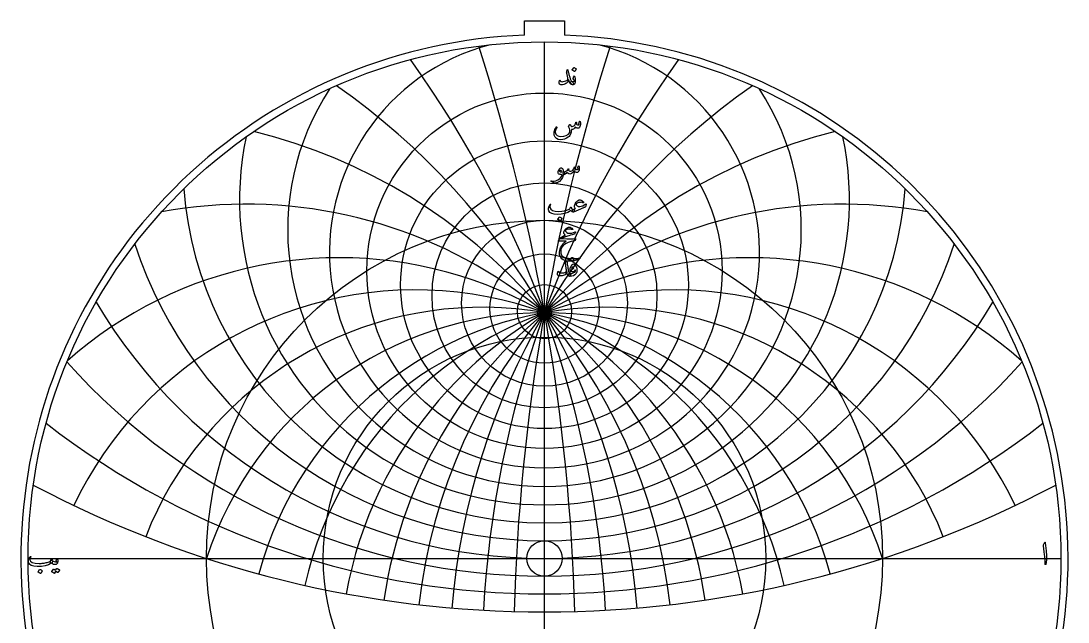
# Model space of a CAD drawing. Header units: millimetres. Extents: x -54 to 54, y -54 to 55.
# Drawn here: x -53.8 to 53.8, y -6.5 to 55.3 of the extents above; entities that cross this region are included whole.
import ezdxf

# ---------------------------------------------------------------- set-up
doc = ezdxf.new("R2010")
doc.units = ezdxf.units.MM
for name, color, linetype in [('CUT_INNER', 6, 'Continuous'), ('CUT_OUTER', 1, 'Continuous'), ('ENGRAVE', 7, 'Continuous'), ('ENGRAVE_FINE', 8, 'Continuous'), ('TEXT', 5, 'Continuous')]:
    doc.layers.add(name, color=color, linetype=linetype)

msp = doc.modelspace()

# ---------------------------------------------------------------- linework, layer by layer
at = {"layer": 'CUT_INNER'}
msp.add_circle((0, 0), 1.82, dxfattribs=at)
at = {"layer": 'CUT_OUTER'}
for points in [[(-2.065, 55.251), (2.065, 55.251), (2.065, 53.7952)], [(-2.065, 53.7952), (-2.065, 55.251)]]:
    msp.add_lwpolyline(points, dxfattribs=at)
for centre, radius, start, end in [((-0.0002, -0.0001), 53.835, 132.538795, 87.801477), ((-0.0008, 0.0013), 53.8334, 92.197449, 132.539354)]:
    msp.add_arc(centre, radius, start, end, dxfattribs=at)
at = {"layer": 'ENGRAVE'}
for points in [[(0, -53.1), (0, 53.1)], [(-53.1, 0), (53.1, 0)]]:
    msp.add_lwpolyline(points, dxfattribs=at)
for centre, radius in [((0, 0), 53.1), ((0, 29.5675), 18.2737), ((0, 28.133), 14.7904), ((0, 27.0395), 11.5639), ((0, 0), 34.7587), ((0, 26.2346), 8.5241), ((0, 25.6824), 5.6145), ((0, 25.3598), 2.7872), ((0, 25.2537), 0.708), ((0, 0), 22.7527)]:
    msp.add_circle(centre, radius, dxfattribs=at)
for centre, radius, start, end in [((0, 31.4186), 22.1051, 104.652903, 75.347097), ((0, 33.796), 26.4078, 146.69677, 33.30323), ((0, 36.8615), 31.3563, 168.076059, 11.923941), ((0, 40.8613), 37.208, 184.422486, 355.577514), ((0, 46.1856), 44.3639, 198.225367, 341.774633), ((0, 53.4881), 53.4881, 210.479507, 329.520493), ((0, -11.2938), 36.5475, 18, 162), ((0, -11.2938), 36.5475, 18, 162), ((0, 63.9498), 65.7714, 221.698514, 318.301486), ((0, 79.9368), 83.5901, 232.186506, 307.813494), ((0, 106.9763), 112.4815, 242.140525, 297.859475)]:
    msp.add_arc(centre, radius, start, end, dxfattribs=at)
at = {"layer": 'ENGRAVE_FINE'}
for centre, radius, start, end in [((-207.2709, -11.2938), 210.4684, 1.587776, 17.692212), ((-207.2709, -11.2938), 210.4684, 1.587776, 17.692212), ((207.2709, -11.2938), 210.4684, 162.307788, 178.412224), ((207.2709, -11.2938), 210.4684, 162.307788, 178.412224), ((-100.4133, -11.2938), 106.8576, 3.199418, 35.84255), ((-100.4133, -11.2938), 106.8576, 3.199418, 35.84255), ((100.4133, -11.2938), 106.8576, 144.15745, 176.800582), ((100.4133, -11.2938), 106.8576, 144.15745, 176.800582), ((-63.3021, -11.2938), 73.0949, 4.860233, 55.021045), ((-63.3021, -11.2938), 73.0949, 4.860233, 55.021045), ((63.3021, -11.2938), 73.0949, 124.978955, 175.139767), ((63.3021, -11.2938), 73.0949, 124.978955, 175.139767), ((-43.5556, -11.2938), 56.8578, 6.598582, 76.083132), ((-43.5556, -11.2938), 56.8578, 6.598582, 76.083132), ((43.5556, -11.2938), 56.8578, 103.916868, 173.401418), ((43.5556, -11.2938), 56.8578, 103.916868, 173.401418), ((-30.667, -11.2938), 47.7093, 8.447922, 100.532697), ((-30.667, -11.2938), 47.7093, 8.447922, 100.532697), ((30.667, -11.2938), 47.7093, 79.467303, 171.552078), ((30.667, -11.2938), 47.7093, 79.467303, 171.552078), ((-21.1007, -11.2938), 42.2014, 10.449569, 131.491066), ((-21.1007, -11.2938), 42.2014, 10.449569, 131.491066), ((21.1007, -11.2938), 42.2014, 48.508934, 169.550431), ((21.1007, -11.2938), 42.2014, 48.508934, 169.550431), ((-13.3022, -11.2938), 38.893, 12.65671, 154.508773), ((-13.3022, -11.2938), 38.893, 12.65671, 154.508773), ((13.3022, -11.2938), 38.893, 25.491227, 167.34329), ((13.3022, -11.2938), 38.893, 25.491227, 167.34329), ((-6.4443, -11.2938), 37.1113, 15.140532, 158.621768), ((-6.4443, -11.2938), 37.1113, 15.140532, 158.621768), ((6.4443, -11.2938), 37.1113, 21.378232, 164.859468), ((6.4443, -11.2938), 37.1113, 21.378232, 164.859468)]:
    msp.add_arc(centre, radius, start, end, dxfattribs=at)
at = {"layer": 'TEXT'}
for points in [[(2.4071, 50.1735), (2.4251, 50.0911), (2.4447, 50.0074), (2.4659, 49.9223), (2.4887, 49.8359), (2.513, 49.7476), (2.539, 49.6573), (2.5664, 49.5647), (2.5955, 49.47), (2.6542, 49.2997), (2.7077, 49.1717), (2.7562, 49.0861), (2.7996, 49.0429), (2.8375, 49.0172), (2.8758, 48.9809), (2.9144, 48.934), (2.9535, 48.8765), (2.9904, 48.8053), (3.0006, 48.7517), (2.9841, 48.7158), (2.9409, 48.6975), (2.8014, 48.7116), (2.6779, 48.8043), (2.5706, 48.9754), (2.4793, 49.2251), (2.4773, 49.2292), (2.4746, 49.2321), (2.471, 49.2339), (2.4667, 49.2345), (2.4636, 49.2339), (2.4604, 49.2321), (2.4573, 49.2292), (2.4542, 49.2251), (2.4453, 49.1846), (2.4345, 49.1419), (2.4218, 49.0967), (2.4071, 49.0492), (2.391, 49.0043), (2.3741, 48.9668), (2.3564, 48.9368), (2.338, 48.9142), (2.2716, 48.8563), (2.1888, 48.8051), (2.0895, 48.7605), (1.9737, 48.7226), (1.8559, 48.6946), (1.7539, 48.6826), (1.6675, 48.6867), (1.5969, 48.7069), (1.5364, 48.7576), (1.5089, 48.8467), (1.5144, 48.9742), (1.5529, 49.1403), (1.5566, 49.1458), (1.5615, 49.1497), (1.5676, 49.1521), (1.5749, 49.1529), (1.5835, 49.1519), (1.5906, 49.1489), (1.5961, 49.144), (1.6, 49.1371), (1.6149, 49.1024), (1.6314, 49.0736), (1.6495, 49.0506), (1.6691, 49.0335), (1.7303, 49.0108), (1.8135, 49.0053), (1.9187, 49.017), (2.0459, 49.0461), (2.1815, 49.0897), (2.2869, 49.1387), (2.3621, 49.1933), (2.4071, 49.2533), (2.4145, 49.3142), (2.4023, 49.4182), (2.3706, 49.5654), (2.3191, 49.7558), (2.2944, 49.8561), (2.2799, 49.9371), (2.2756, 49.999), (2.2814, 50.0416), (2.3411, 50.2111), (2.3476, 50.229), (2.3545, 50.2418), (2.3617, 50.2494), (2.3694, 50.252), (2.3788, 50.2471), (2.3882, 50.2323), (2.3976, 50.2078), (2.4071, 50.1735)], [(3.0414, 49.1591), (3.023, 49.1899), (3.0053, 49.2164), (2.9884, 49.2386), (2.9723, 49.2565), (2.9607, 49.2718), (2.9543, 49.2895), (2.9529, 49.3095), (2.9566, 49.3318), (3.0226, 49.5705), (3.0318, 49.5913), (3.0438, 49.5972), (3.0585, 49.5882), (3.0759, 49.5642), (3.1022, 49.5134), (3.1246, 49.452), (3.1431, 49.3799), (3.1576, 49.2973), (3.166, 49.218), (3.1694, 49.1403), (3.1676, 49.0641), (3.1607, 48.9896), (3.1495, 48.9246), (3.1348, 48.8679), (3.1166, 48.8194), (3.0948, 48.7792), (3.0679, 48.7493), (3.0312, 48.7258), (2.9847, 48.7085), (2.9284, 48.6975), (2.8706, 48.6953), (2.8169, 48.7046), (2.767, 48.7252), (2.7211, 48.7572), (2.6856, 48.7978), (2.6669, 48.8443), (2.6652, 48.8967), (2.6803, 48.955), (2.7044, 49.0027), (2.7329, 49.0327), (2.7656, 49.0451), (2.8027, 49.0398), (2.8883, 49.0192), (2.9629, 49.017), (3.0265, 49.0333), (3.0791, 49.0681), (3.0803, 49.0773), (3.0744, 49.0955), (3.0614, 49.1228), (3.0414, 49.1591)], [(3.0131, 50.4435), (3.0171, 50.4474), (3.0226, 50.4498), (3.0296, 50.4506), (3.0383, 50.4498), (3.0993, 50.4251), (3.1568, 50.3948), (3.2108, 50.3591), (3.2612, 50.3179), (3.2661, 50.3116), (3.2683, 50.3053), (3.2677, 50.2991), (3.2644, 50.2928), (3.1168, 50.0541), (3.1113, 50.0484), (3.1042, 50.0471), (3.0956, 50.05), (3.0854, 50.0573), (3.0765, 50.0635), (3.0626, 50.073), (3.0436, 50.0855), (3.0194, 50.1012), (2.9898, 50.1201), (2.9543, 50.1421), (2.9128, 50.1672), (2.8655, 50.1954), (2.8593, 50.2001), (2.8561, 50.2049), (2.8561, 50.2096), (2.8593, 50.2143)], [(3.5831, 44.9071), (3.5886, 44.9208), (3.5957, 44.9306), (3.6043, 44.9365), (3.6145, 44.9385), (3.6277, 44.9369), (3.6388, 44.9322), (3.6481, 44.9243), (3.6553, 44.9133), (3.6732, 44.8741), (3.686, 44.8254), (3.6936, 44.7673), (3.6962, 44.6998), (3.6893, 44.5895), (3.6687, 44.4847), (3.6343, 44.3854), (3.5862, 44.2916), (3.5698, 44.269), (3.5517, 44.2515), (3.5321, 44.2391), (3.5109, 44.2319), (3.4341, 44.227), (3.3515, 44.2405), (3.263, 44.2725), (3.1686, 44.323), (3.0891, 44.214), (2.9951, 44.1416), (2.8865, 44.1057), (2.7635, 44.1063), (2.7595, 44.04), (2.7537, 43.9763), (2.7461, 43.9152), (2.7368, 43.8566), (2.7257, 43.8002), (2.7128, 43.7455), (2.6982, 43.6926), (2.6818, 43.6415), (2.6438, 43.5493), (2.5923, 43.4641), (2.5276, 43.386), (2.4495, 43.3149), (2.2667, 43.1932), (2.0734, 43.1076), (1.8695, 43.0582), (1.6549, 43.0448), (1.4133, 43.0776), (1.2224, 43.1634), (1.082, 43.3022), (0.9923, 43.4939), (0.9802, 43.563), (0.9782, 43.6446), (0.9865, 43.7389), (1.0049, 43.8456), (1.0345, 43.9626), (1.0763, 44.0843), (1.1303, 44.2107), (1.1965, 44.3418), (1.2018, 44.35), (1.2082, 44.3559), (1.2159, 44.3595), (1.2247, 44.3606), (1.2336, 44.3599), (1.2412, 44.3575), (1.2477, 44.3536), (1.253, 44.3481), (1.2565, 44.34), (1.2577, 44.3316), (1.2565, 44.3228), (1.253, 44.3135), (1.169, 44.139), (1.1148, 43.9956), (1.0905, 43.8831), (1.096, 43.8017), (1.1753, 43.6221), (1.3001, 43.4916), (1.4705, 43.4101), (1.6864, 43.3777), (1.9882, 43.397), (2.2438, 43.4735), (2.453, 43.6074), (2.6159, 43.7985), (2.6153, 43.9245), (2.5947, 44.0576), (2.5541, 44.1977), (2.4934, 44.3449), (2.4858, 44.3599), (2.4816, 44.3732), (2.4811, 44.385), (2.484, 44.3952), (2.5009, 44.4302), (2.517, 44.4631), (2.5323, 44.4938), (2.5468, 44.5224), (2.5605, 44.5484), (2.5735, 44.5714), (2.5857, 44.5915), (2.597, 44.6087), (2.6035, 44.616), (2.6104, 44.6189), (2.6177, 44.6176), (2.6253, 44.6119), (2.6292, 44.6075), (2.6347, 44.6009), (2.6418, 44.5918), (2.6504, 44.5805), (2.6602, 44.5667), (2.6708, 44.5506), (2.6822, 44.5322), (2.6944, 44.5114), (2.7191, 44.4713), (2.7399, 44.4423), (2.7568, 44.4242), (2.7698, 44.4172), (2.8514, 44.4103), (2.9331, 44.4242), (3.0147, 44.459), (3.0964, 44.5145), (3.126, 44.5514), (3.1552, 44.6119), (3.1841, 44.6959), (3.2125, 44.8034), (3.2153, 44.8136), (3.2204, 44.8223), (3.2279, 44.8293), (3.2377, 44.8348), (3.2469, 44.8384), (3.2557, 44.8395), (3.2642, 44.8384), (3.2722, 44.8348), (3.2842, 44.8152), (3.2887, 44.7783), (3.2858, 44.7241), (3.2754, 44.6527), (3.3388, 44.6138), (3.4065, 44.5883), (3.4785, 44.5761), (3.5548, 44.5773), (3.5539, 44.6003), (3.5509, 44.6189), (3.546, 44.6333), (3.5391, 44.6433), (3.5313, 44.6527), (3.5266, 44.6621), (3.525, 44.6715), (3.5266, 44.681)], [(1.9234, 39.4126), (1.8498, 39.1541), (1.7264, 38.9376), (1.5531, 38.7631), (1.3299, 38.6307), (1.2987, 38.6172), (1.2679, 38.6051), (1.2375, 38.5944), (1.2075, 38.5851), (1.178, 38.5774), (1.1494, 38.5714), (1.1215, 38.5672), (1.0944, 38.5647), (1.0269, 38.5743), (0.9374, 38.6095), (0.8259, 38.6701), (0.6924, 38.7563), (0.6781, 38.7686), (0.6697, 38.7806), (0.6671, 38.7922), (0.6705, 38.8034), (0.6779, 38.812), (0.6877, 38.8159), (0.6999, 38.8152), (0.7144, 38.8097), (0.8532, 38.7647), (1.0088, 38.7649), (1.1814, 38.8102), (1.3708, 38.9007), (1.5254, 39.0057), (1.6534, 39.1292), (1.7547, 39.2711), (1.8292, 39.4314), (1.8286, 39.4371), (1.8269, 39.4416), (1.8239, 39.445), (1.8198, 39.4471), (1.7117, 39.4534), (1.6196, 39.466), (1.5437, 39.4848), (1.4838, 39.51), (1.4375, 39.5488), (1.4084, 39.6026), (1.3967, 39.6713), (1.4022, 39.7549), (1.4039, 39.766), (1.4061, 39.7773), (1.4086, 39.7888), (1.4116, 39.8004), (1.4149, 39.8125), (1.4186, 39.8252), (1.4228, 39.8384), (1.4273, 39.8522), (1.4642, 39.9419), (1.5089, 40.0163), (1.5615, 40.0754), (1.622, 40.1192), (1.6838, 40.1431), (1.7405, 40.1427), (1.7921, 40.118), (1.8387, 40.0689), (1.8793, 40.0006), (1.9101, 39.9213), (1.9311, 39.831), (1.9423, 39.7298), (1.9485, 39.7299), (1.9545, 39.7302), (1.9602, 39.7307), (1.9658, 39.7313), (1.9714, 39.732), (1.9772, 39.7325), (1.9832, 39.7328), (1.9894, 39.7329), (2.0106, 39.7284), (2.0271, 39.7149), (2.0389, 39.6923), (2.0459, 39.6607), (2.0489, 39.6259), (2.0483, 39.5908), (2.0442, 39.5553), (2.0365, 39.5194), (2.0265, 39.4878), (2.0153, 39.4652), (2.0029, 39.4517), (1.9894, 39.4471), (1.9297, 39.4471), (1.9293, 39.4415), (1.9282, 39.4338), (1.9262, 39.4242), (1.9234, 39.4126)], [(1.7727, 39.7643), (1.7397, 39.8218), (1.7036, 39.8625), (1.6644, 39.8862), (1.622, 39.8931), (1.5967, 39.8864), (1.5741, 39.8758), (1.5543, 39.8613), (1.5372, 39.8428), (1.5317, 39.833), (1.5309, 39.8224), (1.5348, 39.811), (1.5435, 39.7989), (1.5759, 39.7704), (1.6228, 39.751), (1.6842, 39.7406), (1.7602, 39.7392), (1.768, 39.7408), (1.7727, 39.7455), (1.7743, 39.7533), (1.7727, 39.7643)], [(3.5093, 40.3421), (3.5162, 40.3468), (3.5242, 40.3453), (3.5335, 40.3374), (3.5439, 40.3233), (3.555, 40.2993), (3.5635, 40.2652), (3.5692, 40.2208), (3.5721, 40.1663), (3.5731, 40.1043), (3.5698, 40.0438), (3.5621, 39.9849), (3.5501, 39.9276), (3.5152, 39.8161), (3.4763, 39.7361), (3.4336, 39.6874), (3.3868, 39.6701), (3.2763, 39.6766), (3.1741, 39.7054), (3.0801, 39.7567), (2.9943, 39.8303), (2.9354, 39.7143), (2.8655, 39.6238), (2.7847, 39.5588), (2.6928, 39.5194), (2.5965, 39.5107), (2.4989, 39.5351), (2.4002, 39.5924), (2.3003, 39.6827), (2.2194, 39.5796), (2.1401, 39.506), (2.0624, 39.4619), (1.9863, 39.4471), (1.9709, 39.4558), (1.9564, 39.4817), (1.9427, 39.5249), (1.9297, 39.5853), (1.925, 39.645), (1.9329, 39.6889), (1.9533, 39.7172), (1.9863, 39.7298), (2.1311, 39.7626), (2.2579, 39.8263), (2.3666, 39.9211), (2.4573, 40.0469), (2.4622, 40.0538), (2.4675, 40.0587), (2.4732, 40.0617), (2.4793, 40.0626), (2.4867, 40.0619), (2.4934, 40.0595), (2.4993, 40.0556), (2.5044, 40.0501), (2.5074, 40.0332), (2.5005, 40.0046), (2.4838, 39.9641), (2.4573, 39.9119), (2.492, 39.8717), (2.546, 39.842), (2.6192, 39.823), (2.7117, 39.8146), (2.8269, 39.8387), (2.9276, 39.9174), (3.0137, 40.0507), (3.0854, 40.2385), (3.0889, 40.2481), (3.0932, 40.255), (3.0983, 40.2591), (3.1042, 40.2605), (3.113, 40.2597), (3.1207, 40.2573), (3.1272, 40.2534), (3.1325, 40.2479), (3.1364, 40.2401), (3.1388, 40.2322), (3.1395, 40.2244), (3.1388, 40.2165), (3.1073, 40.0846), (3.1441, 40.052), (3.1882, 40.0234), (3.2398, 39.9987), (3.2989, 39.9779), (3.3564, 39.9643), (3.4002, 39.9614), (3.4302, 39.969), (3.4465, 39.9873), (3.4518, 40.0152), (3.4489, 40.0548), (3.4377, 40.1062), (3.4182, 40.1694), (3.4216, 40.1873), (3.4379, 40.222), (3.4671, 40.2736), (3.5093, 40.3421)], [(4.274, 36.3906), (4.2112, 36.1394), (4.2041, 36.1272), (4.1923, 36.1158), (4.1758, 36.1052), (4.1546, 36.0954), (4.1076, 36.0788), (4.0577, 36.0605), (4.0048, 36.0404), (3.949, 36.0185), (3.8902, 35.995), (3.8284, 35.9702), (3.7638, 35.944), (3.6962, 35.9164), (2.9739, 35.6024), (2.9409, 35.6097), (2.9142, 35.6314), (2.8938, 35.6678), (2.8797, 35.7186), (2.8773, 35.7726), (2.8922, 35.8183), (2.9244, 35.8558), (2.9739, 35.885), (2.9801, 35.8879), (2.9923, 35.8933), (3.0107, 35.9012), (3.0351, 35.9117), (3.0654, 35.9246), (3.1015, 35.9396), (3.1432, 35.9568), (3.1906, 35.9761), (3.1295, 36.0387), (3.0909, 36.1072), (3.0746, 36.1816), (3.0807, 36.2619), (3.1411, 36.4528), (3.244, 36.6144), (3.3892, 36.7465), (3.5768, 36.8491), (3.6178, 36.8587), (3.6655, 36.8562), (3.7199, 36.8415), (3.7809, 36.8146), (3.8443, 36.7779), (3.9026, 36.7368), (3.9558, 36.6915), (4.0039, 36.6418), (4.0175, 36.6236), (4.0235, 36.6065), (4.0222, 36.5906), (4.0133, 36.5759), (4, 36.5645), (3.9851, 36.5586), (3.9686, 36.5582), (3.9505, 36.5633), (3.8565, 36.593), (3.7566, 36.6065), (3.6508, 36.604), (3.5391, 36.5853), (3.4381, 36.5551), (3.3578, 36.5147), (3.2983, 36.464), (3.2597, 36.4032), (3.2557, 36.3761), (3.2659, 36.3451), (3.2903, 36.3101), (3.3287, 36.2713), (3.3727, 36.236), (3.4167, 36.2085), (3.4606, 36.1889), (3.5046, 36.1771), (3.6363, 36.1737), (3.777, 36.2014), (3.9268, 36.2601), (4.0856, 36.3498), (4.1026, 36.3606), (4.1193, 36.371), (4.1356, 36.381), (4.1515, 36.3906), (4.1668, 36.3996), (4.1813, 36.4079), (4.1951, 36.4153), (4.208, 36.422), (4.2439, 36.4389), (4.2669, 36.4393), (4.2769, 36.4232), (4.274, 36.3906)], [(0.5778, 36.4), (0.589, 36.4122), (0.6006, 36.4173), (0.6126, 36.4153), (0.6249, 36.4063), (0.6343, 36.3945), (0.6375, 36.3812), (0.6343, 36.3663), (0.6249, 36.3498), (0.577, 36.2756), (0.5464, 36.2069), (0.5331, 36.1437), (0.537, 36.086), (0.6353, 35.8964), (0.8267, 35.7641), (1.1111, 35.6891), (1.4885, 35.6715), (1.7686, 35.6921), (2.0373, 35.7351), (2.2946, 35.8004), (2.5405, 35.8882), (2.5839, 35.9139), (2.6198, 35.9533), (2.6483, 36.0065), (2.6693, 36.0734), (2.6763, 36.0925), (2.6881, 36.1056), (2.7046, 36.1129), (2.7258, 36.1143), (2.7409, 36.1078), (2.7517, 36.0946), (2.7582, 36.0748), (2.7603, 36.0483), (2.7751, 35.9828), (2.8161, 35.9337), (2.8834, 35.9011), (2.977, 35.885), (3.0108, 35.8776), (3.0336, 35.8583), (3.0453, 35.8273), (3.0461, 35.7845), (3.0347, 35.7049), (3.0194, 35.6479), (3.0002, 35.6138), (2.977, 35.6024), (2.9081, 35.6114), (2.8428, 35.6385), (2.781, 35.6837), (2.7227, 35.7469), (2.7178, 35.7494), (2.7093, 35.7476), (2.6973, 35.7416), (2.6818, 35.7312), (2.389, 35.5663), (2.0695, 35.4485), (1.7233, 35.3779), (1.3503, 35.3543), (1.0057, 35.3779), (0.738, 35.4485), (0.5472, 35.5663), (0.4334, 35.7312), (0.4075, 35.8232), (0.3988, 35.9172), (0.4075, 36.0132), (0.4334, 36.1111), (0.4683, 36.2022), (0.504, 36.2807), (0.5405, 36.3467), (0.5778, 36.4)], [(1.5293, 35.0968), (1.5333, 35.1007), (1.5388, 35.1031), (1.5458, 35.1039), (1.5545, 35.1031), (1.6155, 35.0784), (1.673, 35.0481), (1.727, 35.0124), (1.7774, 34.9712), (1.7823, 34.9649), (1.7845, 34.9586), (1.7839, 34.9524), (1.7806, 34.9461), (1.633, 34.7074), (1.6275, 34.7017), (1.6204, 34.7003), (1.6118, 34.7033), (1.6016, 34.7105), (1.5927, 34.7168), (1.5788, 34.7262), (1.5598, 34.7388), (1.5356, 34.7545), (1.506, 34.7734), (1.4705, 34.7953), (1.429, 34.8205), (1.3817, 34.8487), (1.3755, 34.8534), (1.3723, 34.8581), (1.3723, 34.8629), (1.3755, 34.8676)], [(3.1859, 33.56), (3.1884, 33.5378), (3.1741, 33.4964), (3.1429, 33.4358), (3.0948, 33.3559), (3.0846, 33.3429), (3.0728, 33.3323), (3.0595, 33.3241), (3.0445, 33.3182), (2.8436, 33.2628), (2.6646, 33.213), (2.5075, 33.1686), (2.3725, 33.1298), (2.2595, 33.0966), (2.1684, 33.0693), (2.0993, 33.0479), (2.0522, 33.0324), (1.6722, 32.8628), (1.6455, 32.8609), (1.6251, 32.8644), (1.611, 32.8734), (1.6031, 32.888), (1.6029, 32.8933), (1.6055, 32.8997), (1.6108, 32.9074), (1.6188, 32.9162), (1.6962, 32.9889), (1.812, 33.0654), (1.9662, 33.1459), (2.159, 33.2303), (2.1066, 33.275), (2.0624, 33.3182), (2.0265, 33.3598), (1.9988, 33.3998), (1.9817, 33.4436), (1.9776, 33.4964), (1.9865, 33.5582), (2.0082, 33.6291), (2.0436, 33.7029), (2.093, 33.7767), (2.1566, 33.8505), (2.2343, 33.9243), (2.3189, 33.9881), (2.4, 34.0318), (2.4775, 34.0556), (2.5515, 34.0593), (2.6518, 34.0391), (2.7423, 33.9973), (2.823, 33.9339), (2.8938, 33.8489), (2.9001, 33.8383), (2.9032, 33.8285), (2.9032, 33.8195), (2.9001, 33.8112), (2.8932, 33.8036), (2.8852, 33.7994), (2.8759, 33.7989), (2.8655, 33.8018), (2.8193, 33.8165), (2.7749, 33.8293), (2.7322, 33.8401), (2.6913, 33.8489), (2.6523, 33.8556), (2.6155, 33.8599), (2.5809, 33.8619), (2.5484, 33.8615), (2.4131, 33.8456), (2.2995, 33.8073), (2.2075, 33.7467), (2.137, 33.6636), (2.212, 33.5649), (2.2956, 33.4917), (2.3878, 33.444), (2.4887, 33.4218), (2.6389, 33.4203), (2.8004, 33.4438), (2.9733, 33.4925), (3.1576, 33.5663), (3.1652, 33.5682), (3.1725, 33.5678), (3.1794, 33.5651), (3.1859, 33.56)], [(1.8826, 32.8723), (2.2856, 32.8581), (2.6339, 32.8566), (2.9278, 32.8676), (3.167, 32.8911), (3.1744, 32.892), (3.1808, 32.8915), (3.1862, 32.8896), (3.1906, 32.8864), (3.1938, 32.882), (3.1957, 32.8766), (3.1962, 32.8702), (3.1953, 32.8628), (3.1891, 32.8342), (3.1831, 32.8079), (3.1773, 32.7839), (3.1717, 32.7624), (3.1663, 32.7431), (3.1611, 32.7262), (3.1561, 32.7117), (3.1513, 32.6995), (3.1411, 32.6801), (3.1293, 32.6658), (3.116, 32.6566), (3.1011, 32.6524), (2.7384, 32.5867), (2.4228, 32.4837), (2.1543, 32.3433), (1.9329, 32.1657), (1.821, 32.0379), (1.7397, 31.9027), (1.6891, 31.76), (1.6691, 31.6099), (1.6883, 31.3741), (1.7649, 31.182), (1.8987, 31.0334), (2.0899, 30.9284), (2.189, 30.8966), (2.2979, 30.8703), (2.4167, 30.8495), (2.5452, 30.8342), (2.6834, 30.8242), (2.831, 30.8193), (2.988, 30.8195), (3.1545, 30.8248), (3.2136, 30.8281), (3.2718, 30.8318), (3.329, 30.836), (3.3853, 30.8405), (3.4401, 30.8454), (3.4932, 30.8507), (3.5445, 30.8564), (3.5941, 30.8625), (3.6092, 30.8632), (3.62, 30.8593), (3.6265, 30.8507), (3.6286, 30.8373), (3.6275, 30.8218), (3.6239, 30.8099), (3.618, 30.8014), (3.6098, 30.7965), (3.5211, 30.759), (3.4371, 30.7251), (3.3578, 30.6946), (3.2832, 30.6678), (3.2135, 30.6442), (3.149, 30.6238), (3.0895, 30.6065), (3.0351, 30.5924), (2.984, 30.582), (2.9342, 30.5728), (2.8859, 30.5647), (2.8389, 30.5578), (2.793, 30.5526), (2.7482, 30.5492), (2.7043, 30.5478), (2.6614, 30.5484), (2.3686, 30.5712), (2.1244, 30.6207), (1.9289, 30.6968), (1.7821, 30.7997), (1.6744, 30.9282), (1.5992, 31.0784), (1.5566, 31.2501), (1.5466, 31.4434), (1.5774, 31.6833), (1.651, 31.916), (1.7674, 32.1417), (1.9266, 32.3604), (1.9888, 32.4265), (2.0593, 32.4899), (2.138, 32.5506), (2.2249, 32.6085), (1.465, 32.6148), (1.4467, 32.6226), (1.4391, 32.6367), (1.442, 32.6572), (1.4555, 32.6838), (1.4811, 32.7227), (1.5042, 32.7576), (1.525, 32.7887), (1.5435, 32.8157), (1.5596, 32.8387), (1.5733, 32.8574), (1.5847, 32.8717), (1.5937, 32.8817), (1.6141, 32.8835), (1.6691, 32.8825), (1.7586, 32.8787), (1.8826, 32.8723)], [(2.6127, 29.2734), (2.6355, 29.2624), (2.6536, 29.2451), (2.6669, 29.2216), (2.6756, 29.1917), (2.6812, 29.1548), (2.6826, 29.1195), (2.6797, 29.0857), (2.6724, 29.0535), (2.6616, 29.0261), (2.6481, 29.0064), (2.6318, 28.9947), (2.6127, 28.9907), (2.5187, 29.0168), (2.4408, 29.0826), (2.379, 29.188), (2.3333, 29.333), (2.3274, 29.3581), (2.3223, 29.3797), (2.318, 29.3981), (2.3144, 29.4131), (2.3117, 29.4248), (2.3097, 29.4331), (2.3085, 29.4381), (2.3081, 29.4398), (2.3034, 29.449), (2.2987, 29.4516), (2.294, 29.4475), (2.2893, 29.4367), (2.2359, 29.3162), (2.1762, 29.2216), (2.1103, 29.1529), (2.0381, 29.1101), (1.9333, 29.0771), (1.8104, 29.0567), (1.6695, 29.0488), (1.5105, 29.0535), (1.4043, 29.0863), (1.3464, 29.1658), (1.3368, 29.292), (1.3755, 29.4649), (1.3843, 29.4857), (1.3951, 29.501), (1.4078, 29.5109), (1.4226, 29.5152), (1.4371, 29.5138), (1.4493, 29.5065), (1.4591, 29.4934), (1.4665, 29.4743), (1.4824, 29.4337), (1.5019, 29.4029), (1.5248, 29.3819), (1.5513, 29.3707), (1.6999, 29.348), (1.841, 29.3456), (1.9747, 29.3637), (2.1009, 29.4021), (2.1556, 29.4308), (2.2006, 29.4696), (2.2357, 29.5187), (2.261, 29.578), (2.2595, 29.606), (2.2516, 29.6714), (2.2375, 29.7741), (2.2171, 29.914), (2.2067, 29.9889), (2.1974, 30.0565), (2.1894, 30.1168), (2.1825, 30.1699), (2.1766, 30.2154), (2.1715, 30.2528), (2.1672, 30.2821), (2.1637, 30.3034), (2.1607, 30.336), (2.1613, 30.3646), (2.1654, 30.3894), (2.1731, 30.4102), (2.1853, 30.436), (2.1967, 30.46), (2.2073, 30.4823), (2.2171, 30.5028), (2.2259, 30.5215), (2.2336, 30.5385), (2.24, 30.5537), (2.2453, 30.5672), (2.2508, 30.578), (2.2579, 30.5852), (2.2665, 30.589), (2.2767, 30.5892), (2.2879, 30.5848), (2.2964, 30.5782), (2.3021, 30.5691), (2.305, 30.5578), (2.3241, 30.3971), (2.3439, 30.2449), (2.3642, 30.1011), (2.3851, 29.9658), (2.4064, 29.8389), (2.4279, 29.7205), (2.4495, 29.6105), (2.4714, 29.5089), (2.4979, 29.4141), (2.5303, 29.3432), (2.5686, 29.2963), (2.6127, 29.2734)], [(2.9739, 30.2751), (2.9955, 30.272), (3.0194, 30.2626), (3.0457, 30.2469), (3.0744, 30.2249), (3.197, 30.0942), (3.2824, 29.947), (3.3305, 29.7833), (3.3413, 29.6031), (3.3317, 29.5093), (3.3123, 29.4257), (3.283, 29.3523), (3.244, 29.2891), (3.1174, 29.1585), (2.97, 29.0653), (2.8018, 29.0094), (2.6127, 28.9907), (2.5937, 28.9953), (2.5774, 29.0088), (2.5639, 29.0314), (2.5531, 29.063), (2.5491, 29.0804), (2.5464, 29.0983), (2.5451, 29.1165), (2.5452, 29.1352), (2.5463, 29.1536), (2.548, 29.1713), (2.5502, 29.1882), (2.5531, 29.2043), (2.5615, 29.2322), (2.5743, 29.253), (2.5914, 29.2667), (2.6127, 29.2734), (2.7968, 29.2981), (2.9566, 29.344), (3.092, 29.4111), (3.2031, 29.4995), (3.1978, 29.5436), (3.1914, 29.5788), (3.1837, 29.6049), (3.1749, 29.6219), (3.1643, 29.6367), (3.1545, 29.6463), (3.1454, 29.6508), (3.1372, 29.6502), (3.1315, 29.6482), (3.127, 29.6455), (3.1236, 29.642), (3.1215, 29.6376), (3.0913, 29.5756), (3.054, 29.5277), (3.0096, 29.494), (2.9582, 29.4743), (2.8088, 29.4628), (2.7062, 29.5034), (2.6502, 29.5962), (2.641, 29.7413), (2.6536, 29.8245), (2.6787, 29.9109), (2.7164, 30.0004), (2.7666, 30.093), (2.8196, 30.1727), (2.8718, 30.2296), (2.9232, 30.2637), (2.9739, 30.2751)], [(2.8074, 30.9377), (2.8114, 30.9417), (2.8169, 30.944), (2.8239, 30.9448), (2.8326, 30.944), (2.8936, 30.9193), (2.9511, 30.8891), (3.0051, 30.8533), (3.0555, 30.8121), (3.0604, 30.8058), (3.0626, 30.7996), (3.062, 30.7933), (3.0587, 30.787), (2.9111, 30.5483), (2.9056, 30.5426), (2.8985, 30.5413), (2.8899, 30.5442), (2.8797, 30.5515), (2.8708, 30.5578), (2.8569, 30.5672), (2.8379, 30.5797), (2.8137, 30.5954), (2.7841, 30.6143), (2.7486, 30.6363), (2.7072, 30.6614), (2.6599, 30.6897), (2.6536, 30.6944), (2.6504, 30.6991), (2.6504, 30.7038), (2.6536, 30.7085)], [(2.8703, 29.936), (2.839, 29.9271), (2.8145, 29.9038), (2.7967, 29.8659), (2.7855, 29.8135), (2.7857, 29.8053), (2.7863, 29.7994), (2.7872, 29.7958), (2.7886, 29.7947), (2.8202, 29.787), (2.8522, 29.7829), (2.8846, 29.7823), (2.9174, 29.7852), (2.9462, 29.7913), (2.97, 29.8002), (2.9886, 29.8117), (3.0021, 29.8261), (2.9668, 29.8765), (2.9331, 29.9116), (2.9009, 29.9315), (2.8703, 29.936)], [(51.4011, 1.5987), (51.4332, 1.6606), (51.4589, 1.6824), (51.4784, 1.664), (51.4916, 1.6054), (51.5686, 0.7847), (51.6145, 0.281), (51.6247, -0.1214), (51.5994, -0.4224), (51.5385, -0.6222), (51.5274, -0.6385), (51.5175, -0.6473), (51.509, -0.6485), (51.5016, -0.6423), (51.4958, -0.6324), (51.4916, -0.6196), (51.4891, -0.6039), (51.4882, -0.5853), (51.4882, -0.4402), (51.4815, -0.2864), (51.4681, -0.1237), (51.448, 0.0478), (51.4436, 0.0926), (51.4305, 0.2136), (51.4085, 0.4108), (51.3777, 0.6842), (51.304, 1.2905), (51.3023, 1.3227), (51.304, 1.3525), (51.309, 1.3797), (51.3174, 1.4044)], [(-50.6475, -0.2034), (-50.6442, -0.2051), (-50.6412, -0.2068), (-50.6384, -0.2085), (-50.6357, -0.2101), (-50.6331, -0.212), (-50.6303, -0.2143), (-50.6273, -0.2171), (-50.624, -0.2202), (-50.597, -0.252), (-50.5863, -0.2972), (-50.592, -0.3559), (-50.614, -0.4279), (-50.6343, -0.4716), (-50.655, -0.4991), (-50.6761, -0.5102), (-50.6977, -0.5049), (-50.7086, -0.4997), (-50.7178, -0.4974), (-50.7253, -0.498), (-50.7312, -0.5016), (-51.0059, -0.6519), (-51.3342, -0.7578), (-51.716, -0.8194), (-52.1515, -0.8365), (-52.5036, -0.8064), (-52.7695, -0.726), (-52.9491, -0.5954), (-53.0425, -0.4145), (-53.0569, -0.3291), (-53.0601, -0.2436), (-53.0519, -0.1582), (-53.0324, -0.0728), (-53.0058, 0.0028), (-52.973, 0.0721), (-52.9338, 0.1351), (-52.8884, 0.1918), (-52.8798, 0.1989), (-52.8708, 0.2035), (-52.8614, 0.2056), (-52.8516, 0.2052), (-52.8423, 0.2012), (-52.8348, 0.196), (-52.8289, 0.1895), (-52.8248, 0.1818), (-52.8229, 0.1742), (-52.8239, 0.165), (-52.8279, 0.1541), (-52.8348, 0.1416), (-52.8834, 0.0704), (-52.9152, 0.0009), (-52.9303, -0.0669), (-52.9286, -0.1331), (-52.849, -0.2989), (-52.664, -0.4178), (-52.3734, -0.4898), (-51.9773, -0.515), (-51.8685, -0.5133), (-51.76, -0.5083), (-51.6516, -0.4999), (-51.5435, -0.4882), (-51.4362, -0.4731), (-51.3304, -0.4547), (-51.226, -0.4329), (-51.1231, -0.4078), (-51.0233, -0.3793), (-50.9414, -0.3508), (-50.8775, -0.3224), (-50.8317, -0.2939), (-50.814, -0.2788), (-50.7978, -0.2604), (-50.783, -0.2386), (-50.7697, -0.2135), (-50.7573, -0.1854), (-50.745, -0.1549), (-50.733, -0.1218), (-50.7212, -0.0862), (-50.7166, -0.0753), (-50.7094, -0.0661), (-50.6998, -0.0586), (-50.6877, -0.0527), (-50.6747, -0.0496), (-50.6625, -0.0502), (-50.6512, -0.0546), (-50.6408, -0.0628), (-50.6324, -0.0741), (-50.6274, -0.0879), (-50.6257, -0.1042), (-50.6274, -0.1231)], [(-50.748, -0.4714), (-50.7844, -0.4369), (-50.8032, -0.3935), (-50.8045, -0.3414), (-50.7882, -0.2805), (-50.7528, -0.2258), (-50.7203, -0.1926), (-50.6908, -0.1806), (-50.6642, -0.19), (-50.5386, -0.2732), (-50.413, -0.3316), (-50.2874, -0.3653), (-50.1618, -0.3743), (-50.1574, -0.3734), (-50.1542, -0.3709), (-50.1523, -0.3667), (-50.1517, -0.3609), (-50.1549, -0.3498), (-50.1643, -0.3332), (-50.18, -0.3113), (-50.202, -0.2838), (-50.2061, -0.2755), (-50.2087, -0.2671), (-50.2095, -0.2587), (-50.2087, -0.2503), (-50.1283, -0.0192), (-50.1245, -0.0104), (-50.1199, -0.0041), (-50.1144, -0.0004), (-50.1082, 0.0009), (-50.1019, -0.0002), (-50.0964, -0.0033), (-50.0918, -0.0085), (-50.0881, -0.0159), (-50.0629, -0.091), (-50.0479, -0.1658), (-50.0429, -0.2401), (-50.0479, -0.314), (-50.0642, -0.4059), (-50.0864, -0.4806), (-50.1144, -0.5382), (-50.1484, -0.5786), (-50.1741, -0.6008), (-50.1978, -0.6171), (-50.2193, -0.6276), (-50.2388, -0.6322), (-50.351, -0.6347), (-50.4733, -0.6088), (-50.6056, -0.5543), (-50.748, -0.4714)], [(-50.1517, -1.0409), (-50.1475, -1.0367), (-50.1417, -1.0342), (-50.1341, -1.0333), (-50.1249, -1.0342), (-50.0919, -1.0465), (-50.06, -1.0601), (-50.0291, -1.075), (-49.9993, -1.0911), (-49.9703, -1.1087), (-49.9419, -1.128), (-49.9142, -1.1489), (-49.8871, -1.1715), (-49.8819, -1.1784), (-49.8796, -1.1857), (-49.8802, -1.1935), (-49.8837, -1.2017), (-50.0445, -1.4562), (-50.0489, -1.4596), (-50.0554, -1.4596), (-50.064, -1.4562), (-50.0747, -1.4495), (-50.082, -1.4434), (-50.0939, -1.4349), (-50.1105, -1.4241), (-50.1316, -1.411), (-50.1576, -1.3954), (-50.1886, -1.3771), (-50.2246, -1.3561), (-50.2656, -1.3323), (-50.3929, -1.5299), (-50.3988, -1.536), (-50.4063, -1.5375), (-50.4155, -1.5343), (-50.4264, -1.5266), (-50.4358, -1.5199), (-50.4507, -1.5098), (-50.471, -1.4964), (-50.4967, -1.4797), (-50.5283, -1.4596), (-50.5662, -1.4361), (-50.6104, -1.4093), (-50.6609, -1.3792), (-50.6661, -1.3742), (-50.6684, -1.3691), (-50.6678, -1.3641), (-50.6642, -1.3591), (-50.5001, -1.1146), (-50.4959, -1.1104), (-50.49, -1.1079), (-50.4825, -1.107), (-50.4733, -1.1079), (-50.4452, -1.117), (-50.418, -1.1275), (-50.3916, -1.1396), (-50.3661, -1.1531), (-50.3414, -1.1678), (-50.3175, -1.1836), (-50.2945, -1.2005), (-50.2723, -1.2184)], [(-51.917, -1.1347), (-51.9128, -1.1305), (-51.9069, -1.128), (-51.8994, -1.1271), (-51.8902, -1.128), (-51.8251, -1.1543), (-51.7637, -1.1866), (-51.7062, -1.2247), (-51.6524, -1.2686), (-51.6471, -1.2753), (-51.6448, -1.282), (-51.6455, -1.2887), (-51.649, -1.2954), (-51.8065, -1.55), (-51.8123, -1.5561), (-51.8199, -1.5576), (-51.8291, -1.5544), (-51.84, -1.5467), (-51.8494, -1.54), (-51.8642, -1.5299), (-51.8845, -1.5165), (-51.9103, -1.4998), (-51.9419, -1.4797), (-51.9798, -1.4562), (-52.024, -1.4294), (-52.0744, -1.3993), (-52.0811, -1.3943), (-52.0845, -1.3892), (-52.0845, -1.3842), (-52.0811, -1.3792)]]:
    msp.add_lwpolyline(points, close=True, dxfattribs=at)

doc.saveas('drawing.dxf')
